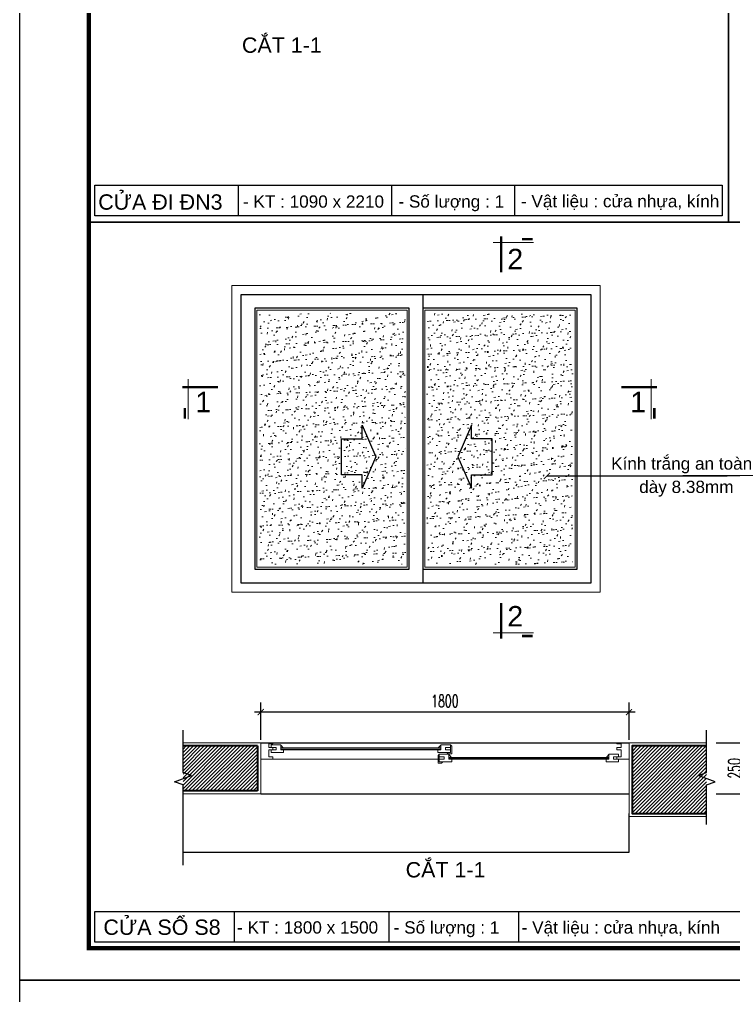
# Model space of a CAD drawing. Header units: millimetres. Extents: x -229618 to 2906, y -178063 to 96806.
# Drawn here: x -20344 to -16855, y -57051 to -52280 of the extents above; entities that cross this region are included whole.
import ezdxf
from ezdxf.enums import TextEntityAlignment as Align

# ---------------------------------------------------------------- set-up
doc = ezdxf.new("R2010")
doc.units = ezdxf.units.MM
doc.header["$LTSCALE"] = 200
doc.header["$MEASUREMENT"] = 0
doc.header["$PDMODE"] = 3
doc.header["$PDSIZE"] = 50
doc.linetypes.add('DASHED2', pattern=[0.375, 0.25, -0.125])
doc.layers.get('0').update_dxf_attribs({"color": 95, "linetype": 'CONTINUOUS'})
doc.layers.get('DEFPOINTS').update_dxf_attribs({"linetype": 'CONTINUOUS'})
for name, color, linetype, lineweight in [('cat', 1, 'CONTINUOUS', 40), ('hatch', 250, 'CONTINUOUS', 5), ('khuat', 8, 'DASHED2', 15), ('nho', 252, 'CONTINUOUS', 15), ('thay', 7, 'CONTINUOUS', 18)]:
    doc.layers.add(name, color=color, linetype=linetype, lineweight=lineweight)
for name, color, linetype in [('CUA', 145, 'CONTINUOUS'), ('DIM', 251, 'CONTINUOUS'), ('KHUNGTEN', 7, 'CONTINUOUS'), ('TEXT', 33, 'CONTINUOUS')]:
    doc.layers.add(name, color=color, linetype=linetype)
doc.layers.add('in', color=203, linetype='CONTINUOUS', lineweight=5, plot=False)
doc.styles.add('Aria H iso', font='Vharial_0.ttf')
doc.styles.add('Arial iso', font='vnarial_0.ttf')
doc.styles.add('Scale', font='vnsimli.shx', dxfattribs={"width": 0.65, "bigfont": 'bigfont.shx'})
doc.dimstyles.new('Scale', dxfattribs={"dimscale": 75, "dimtxt": 2, "dimasz": 1, "dimexe": 1.6, "dimexo": 0, "dimgap": 0.8, "dimtad": 1, "dimdec": 0, "dimzin": 0, "dimdsep": 46, "dimtxsty": 'Scale', "dimblk": 'ARCHTICK', "dimcen": 0.1, "dimdle": 1, "dimclrd": 256, "dimclre": 256, "dimclrt": 3, "dimadec": 0, "dimazin": 0, "dimtfac": 1, "dimtdec": 0, "dimtix": 1, "dimtmove": 2, "dimatfit": 3, "dimldrblk": 'ARCHTICK', "dimfxl": 0, "dimtolj": 1, "dimtzin": 0, "dimarcsym": 0})

# ---------------------------------------------------------------- blocks, each defined once
blk = doc.blocks.new('KhungA3')
at = {"layer": 'DEFPOINTS', "color": 8}
blk.add_lwpolyline([(-3.74, 3.81), (416.31, 3.81), (416.31, 300.81), (-3.74, 300.81)], close=True, dxfattribs=at)
at = {"layer": 'KHUNGTEN', "color": 4, "const_width": 0.724}
blk.add_lwpolyline([(7.54, 8.99), (411.13, 8.99), (411.13, 295.64), (7.54, 295.64)], close=True, dxfattribs=at)
blk = doc.blocks.new('cactd')
at = {"layer": 'thay', "ltscale": 600}
blk.add_line((-9972, -9225), (2458, -9225), dxfattribs=at)
at = {"layer": 'thay', "ltscale": 600, "const_width": 762}
for points in [[(0, 0), (0, -11114)], [(-9771, -10263), (-6486, -10263)]]:
    blk.add_lwpolyline(points, dxfattribs=at)
at = {"layer": 'TEXT', "style": 'Aria H iso'}
blk.add_attdef('1', text='', height=6350, dxfattribs=at).set_placement((-4149, -4127), align=Align.MIDDLE_CENTER)
blk = doc.blocks.new('cactn')
at = {"layer": 'thay', "ltscale": 600}
blk.add_line((-9225, 9972), (-9225, -2458), dxfattribs=at)
at = {"layer": 'thay', "ltscale": 600, "const_width": 762}
for points in [[(-10263, 9771), (-10263, 6486)], [(0, 0), (-11114, 0)]]:
    blk.add_lwpolyline(points, dxfattribs=at)
at = {"layer": 'TEXT', "style": 'Aria H iso'}
blk.add_attdef('A', text='', height=6350, dxfattribs=at).set_placement((-4573, 4581), align=Align.MIDDLE_CENTER)
blk = doc.blocks.new('_ArchTick')
at = {"color": 0, "linetype": 'ByBlock', "const_width": 0.15}
blk.add_lwpolyline([(-0.5, -0.5), (0.5, 0.5)], dxfattribs=at)
blk = doc.blocks.new('*D545')
at = {"layer": 'DEFPOINTS', "color": 0, "linetype": 'Continuous'}
for p in [(-19165.6, -55665.6), (-19165.6, -55801.5), (-17365.6, -55801.5)]:
    blk.add_point(p, dxfattribs=at)
at = {"layer": 'DIM', "linetype": 'Continuous', "lineweight": -2}
for p, q in [((-19165.6, -55801.5), (-19165.6, -55617.6)), ((-17365.6, -55801.5), (-17365.6, -55617.6)), ((-17335.6, -55665.6), (-19195.6, -55665.6))]:
    blk.add_line(p, q, dxfattribs=at)
at = {"layer": 'DIM', "linetype": 'Continuous', "lineweight": -2, "xscale": 30, "yscale": 30, "zscale": 30, "rotation": 180}
blk.add_blockref('_ArchTick', (-19165.6, -55665.6), dxfattribs=at)
at = {"layer": 'DIM', "linetype": 'Continuous', "lineweight": -2, "xscale": 30, "yscale": 30, "zscale": 30}
blk.add_blockref('_ArchTick', (-17365.6, -55665.6), dxfattribs=at)
at = {"layer": 'DIM', "color": 3, "linetype": 'Continuous', "insert": (-18265.6, -55611.6), "char_height": 60, "attachment_point": 5, "style": 'Scale'}
blk.add_mtext('\\A1;1800', dxfattribs=at)
blk = doc.blocks.new('*D673')
at = {"layer": 'DEFPOINTS', "color": 0, "linetype": 'Continuous'}
for p in [(-16939.3, -55815.6), (-16796.3, -55815.6), (-16939.3, -56065.6)]:
    blk.add_point(p, dxfattribs=at)
at = {"layer": 'DIM', "linetype": 'Continuous', "lineweight": -2}
for p, q in [((-16939.3, -55815.6), (-16748.3, -55815.6)), ((-16796.3, -56095.6), (-16796.3, -55785.6)), ((-16939.3, -56065.6), (-16748.3, -56065.6))]:
    blk.add_line(p, q, dxfattribs=at)
at = {"layer": 'DIM', "linetype": 'Continuous', "lineweight": -2, "xscale": 30, "yscale": 30, "zscale": 30}
for p, rotation in [((-16796.3, -55815.6), 90), ((-16796.3, -56065.6), 270)]:
    blk.add_blockref('_ArchTick', p, dxfattribs=dict(at, rotation=rotation))
at = {"layer": 'DIM', "color": 3, "linetype": 'Continuous', "insert": (-16850.3, -55940.6), "char_height": 60, "attachment_point": 5, "rotation": 90, "style": 'Scale'}
blk.add_mtext('\\A1;250', dxfattribs=at)

msp = doc.modelspace()

# ---------------------------------------------------------------- hatches: boundary and pattern name
at = {"layer": 'hatch', "linetype": 'Continuous'}
h = msp.add_hatch(dxfattribs=at)
h.set_pattern_fill('CATTHO', color=256, scale=30, angle=45, style=0)
h.set_pattern_definition([(82.5, (-13611.54, -54005.947), (-42.2104, 39.5378), [9, -45.6, 0, -51, 0, -48.75]), (52.5, (-13611.54, -54005.95), (-22.3241, 97.4094), [9, -24.6, 0, -41.1, 0, -15.75]), (12.5, (-13637.63, -54032.04), (65.9409, 66.18097), [9, -15, 0, -54, 0, -70.5]), (2.5, (-13637.63, -54032.04), (45.1513, 82.3879), [9, -7.5, 0, -35.4, 0, -40.5])])
h.paths.add_polyline_path([(-18459, -53715.4), (-19170.5, -53715.4), (-19170.5, -54943.4), (-18459, -54943.4)])
h.paths.add_polyline_path([(-17642.5, -53715.4), (-18353, -53715.4), (-18353, -54943.4), (-17642.5, -54943.4)])
h = msp.add_hatch(dxfattribs=at)
h.set_pattern_fill('ANSI31', color=256, scale=100, style=0)
h.set_pattern_definition([(45, (-205592.302, -63189.493), (-8.8388348, 8.8388348), [])])
h.paths.add_polyline_path([(-19545, -55830.6), (-19180.6, -55830.6), (-19180.6, -56050.6), (-19545, -56050.6)])
h = msp.add_hatch(dxfattribs=at)
h.set_pattern_fill('ANSI31', color=256, scale=100, style=0)
h.set_pattern_definition([(45, (-207756.668, -63299.493), (-8.8388348, 8.8388348), [])])
h.paths.add_polyline_path([(-17350.6, -55830.6), (-16986.3, -55830.6), (-16986.3, -56160.6), (-17350.6, -56160.6)])

# ---------------------------------------------------------------- linework, layer by layer
at = {"layer": 'cat', "linetype": 'Continuous'}
for p, q in [((-19180.6, -55830.6), (-19545, -55830.6)), ((-19180.6, -55830.6), (-19180.6, -56050.6)), ((-19180.6, -56050.6), (-19545, -56050.6))]:
    msp.add_line(p, q, dxfattribs=at)
msp.add_lwpolyline([(-16986.3, -55830.6), (-17350.6, -55830.6), (-17350.6, -56160.6), (-16986.3, -56160.6)], dxfattribs=at)
at = {"layer": 'CUA', "ltscale": 0.5}
for p, q in [((-19165.6, -55815.6), (-17365.6, -55815.6)), ((-17463.6, -55888.1), (-18245.9, -55888.1)), ((-17465.1, -55896.1), (-18244.4, -55896.1)), ((-19165.6, -56065.6), (-17365.6, -56065.6))]:
    msp.add_line(p, q, dxfattribs=at)
at = {"layer": 'CUA'}
for p, q in [((-18285.3, -55842.1), (-19067.6, -55842.1)), ((-18286.8, -55850.1), (-19066.1, -55850.1)), ((-19296, -56639.7), (-19296, -56789.7)), ((-18540.1, -56639.7), (-18540.1, -56789.7)), ((-17905.7, -56639.7), (-17905.7, -56789.7))]:
    msp.add_line(p, q, dxfattribs=at)
at = {"layer": 'CUA', "linetype": 'Continuous'}
for points in [[(-19975.9, -53089.7), (-16909.8, -53089.7), (-16909.8, -53239.7), (-19975.9, -53239.7)], [(-19975.9, -53089.7), (-19275.9, -53089.7), (-19275.9, -53239.7), (-19975.9, -53239.7)], [(-19975.9, -53089.7), (-18525.9, -53089.7), (-18525.9, -53239.7), (-19975.9, -53239.7)], [(-19975.9, -53089.7), (-17925.9, -53089.7), (-17925.9, -53239.7), (-19975.9, -53239.7)], [(-19975.9, -53089.7), (-16909.8, -53089.7), (-16909.8, -53239.7), (-19975.9, -53239.7)]]:
    msp.add_lwpolyline(points, close=True, dxfattribs=at)
at = {"layer": 'CUA'}
for points in [[(-19261.5, -53624.4), (-17551.5, -53624.4), (-17551.5, -55034.4), (-19261.5, -55034.4)], [(-18373, -55034.4), (-19261.5, -55034.4), (-19261.5, -53624.4), (-18373, -53624.4)], [(-18440.2, -53691.4), (-19194.5, -53691.4), (-19194.5, -54967.4), (-18440.2, -54967.4)], [(-17618.5, -53691.4), (-18373, -53691.4), (-18373, -54967.4), (-17618.5, -54967.4)], [(-19975.9, -56639.7), (-15638, -56639.7), (-15638, -56789.7), (-19975.9, -56789.7)]]:
    msp.add_lwpolyline(points, close=True, dxfattribs=at)
for points in [[(-19545, -56413.5), (-19545, -56020.6), (-19586.2, -56005.6), (-19503.8, -55975.6), (-19545, -55960.6), (-19545, -55753.9)], [(-16986.3, -56214.3), (-16986.3, -56020.6), (-16945.1, -56005.6), (-17027.5, -55975.6), (-16986.3, -55960.6), (-16986.3, -55753.9)]]:
    msp.add_lwpolyline(points, dxfattribs=at)
at = {"layer": 'CUA', "ltscale": 0.5}
msp.add_lwpolyline([(-19545, -56350.6), (-17365.6, -56350.6), (-17365.6, -56160.6)], dxfattribs=at)
at = {"layer": 'DIM', "linetype": 'Continuous'}
for points in [[(-18771.3, -54329.3), (-18669.9, -54329.3), (-18669.9, -54263.4), (-18602.8, -54417.2), (-18669.9, -54571.1), (-18669.9, -54505.2), (-18771.3, -54505.2), (-18771.3, -54417.2)], [(-18034, -54329.3), (-18135.4, -54329.3), (-18135.4, -54263.4), (-18202.5, -54417.2), (-18135.4, -54571.1), (-18135.4, -54505.2), (-18034, -54505.2), (-18034, -54417.2)]]:
    msp.add_lwpolyline(points, close=True, dxfattribs=at)
at = {"layer": 'hatch'}
for points in [[(-18450.2, -53701.4), (-19184.5, -53701.4), (-19184.5, -54957.4), (-18450.2, -54957.4)], [(-17628.5, -53701.4), (-18363, -53701.4), (-18363, -54957.4), (-17628.5, -54957.4)]]:
    msp.add_lwpolyline(points, close=True, dxfattribs=at)
at = {"layer": 'hatch', "linetype": 'Continuous'}
for points in [[(-19545, -56065.6), (-19165.6, -56065.6), (-19165.6, -55815.6), (-19545, -55815.6)], [(-16986.3, -55815.6), (-17365.6, -55815.6), (-17365.6, -56175.6), (-16986.3, -56175.6)]]:
    msp.add_lwpolyline(points, dxfattribs=at)
at = {"layer": 'in', "linetype": 'Continuous'}
for points in [[(-20344.3, -48064.9), (-7743, -48064.9), (-7743, -56974.9), (-20344.3, -56974.9)], [(-20344.3, -56974.9), (-7743, -56974.9), (-7743, -65884.9), (-20344.3, -65884.9)]]:
    msp.add_lwpolyline(points, close=True, dxfattribs=at)
at = {"layer": 'khuat', "color": 6, "ltscale": 0.3, "const_width": 8}
for points in [[(-16879.8, -48220.2), (-16879.8, -53269.7)], [(-20005.9, -53269.7), (-9278.3, -53269.7)]]:
    msp.add_lwpolyline(points, dxfattribs=at)
at = {"layer": 'nho'}
msp.add_line((-17423.1, -55815.6), (-19165.6, -55815.6), dxfattribs=at)
at = {"layer": 'nho', "linetype": 'Continuous'}
msp.add_line((-19108.1, -55895.6), (-18299.1, -55895.6), dxfattribs=at)
at = {"layer": 'thay', "ltscale": 0.5}
for p, q in [((-19053.6, -55842.1), (-19067.6, -55826.6)), ((-18285.3, -55826.6), (-18299.4, -55842.1)), ((-18231.9, -55888.1), (-18245.9, -55872.6)), ((-17477.6, -55888.1), (-17463.6, -55872.6))]:
    msp.add_line(p, q, dxfattribs=at)
for points in [[(-19306.5, -53579.4), (-17506.5, -53579.4), (-17506.5, -55079.4), (-19306.5, -55079.4)], [(-19106.6, -55819), (-19106.6, -55817.1), (-19108.1, -55815.6), (-19165.6, -55815.6), (-19165.6, -55895.6), (-19108.1, -55895.6), (-19106.6, -55894.1), (-19106.6, -55885.1), (-19108.1, -55883.6), (-19125.1, -55883.6), (-19126.6, -55882.1), (-19126.6, -55851.1), (-19125.1, -55849.6), (-19108.1, -55849.6), (-19106.6, -55848.1), (-19106.6, -55839.1), (-19108.1, -55837.6), (-19125.1, -55837.6), (-19126.6, -55836.1), (-19126.6, -55822), (-19125.1, -55820.5), (-19108.1, -55820.5)], [(-17424.6, -55819), (-17424.6, -55817.1), (-17423.1, -55815.6), (-17365.6, -55815.6), (-17365.6, -55895.6), (-17423.1, -55895.6), (-17424.6, -55894.1), (-17424.6, -55885.1), (-17423.1, -55883.6), (-17406.1, -55883.6), (-17404.6, -55882.1), (-17404.6, -55851.1), (-17406.1, -55849.6), (-17423.1, -55849.6), (-17424.6, -55848.1), (-17424.6, -55839.1), (-17423.1, -55837.6), (-17406.1, -55837.6), (-17404.6, -55836.1), (-17404.6, -55822), (-17406.1, -55820.5), (-17423.1, -55820.5)], [(-19089.9, -55848.1), (-19089.9, -55839.1), (-19091.4, -55837.6), (-19113.1, -55837.6), (-19114.6, -55836.1), (-19114.6, -55826.6), (-19113.1, -55825.1), (-19069.1, -55825.1), (-19067.6, -55826.6), (-19067.6, -55848.6), (-19066.1, -55850.1), (-19055.1, -55850.1), (-19053.6, -55851.6), (-19053.6, -55860.6), (-19055.1, -55862.1), (-19113.1, -55862.1), (-19114.6, -55860.6), (-19114.6, -55851.1), (-19113.1, -55849.6), (-19091.4, -55849.6)], [(-18263.1, -55848.1), (-18263.1, -55839.1), (-18261.6, -55837.6), (-18239.8, -55837.6), (-18238.3, -55836.1), (-18238.3, -55826.6), (-18239.8, -55825.1), (-18283.8, -55825.1), (-18285.3, -55826.6), (-18285.3, -55848.6), (-18286.8, -55850.1), (-18297.8, -55850.1), (-18299.3, -55851.6), (-18299.3, -55860.6), (-18297.8, -55862.1), (-18239.8, -55862.1), (-18238.3, -55860.6), (-18238.3, -55851.1), (-18239.8, -55849.6), (-18261.6, -55849.6)], [(-18232.1, -55832.1), (-18232.1, -55868.6), (-18249.1, -55868.6), (-18255.3, -55862.4), (-18238.3, -55862.4), (-18238.3, -55825.9)], [(-18299.1, -55877.8), (-18299.1, -55914.3), (-18282.1, -55914.3), (-18275.9, -55908.1), (-18292.9, -55908.1), (-18292.9, -55871.6)], [(-18268.2, -55894.1), (-18268.2, -55885.1), (-18269.7, -55883.6), (-18291.4, -55883.6), (-18292.9, -55882.1), (-18292.9, -55872.6), (-18291.4, -55871.1), (-18247.4, -55871.1), (-18245.9, -55872.6), (-18245.9, -55894.6), (-18244.4, -55896.1), (-18233.4, -55896.1), (-18231.9, -55897.6), (-18231.9, -55906.6), (-18233.4, -55908.1), (-18291.4, -55908.1), (-18292.9, -55906.6), (-18292.9, -55897.1), (-18291.4, -55895.6), (-18269.7, -55895.6)], [(-17441.4, -55894.1), (-17441.4, -55885.1), (-17439.9, -55883.6), (-17418.1, -55883.6), (-17416.6, -55882.1), (-17416.6, -55872.6), (-17418.1, -55871.1), (-17462.1, -55871.1), (-17463.6, -55872.6), (-17463.6, -55894.6), (-17465.1, -55896.1), (-17476.1, -55896.1), (-17477.6, -55897.6), (-17477.6, -55906.6), (-17476.1, -55908.1), (-17418.1, -55908.1), (-17416.6, -55906.6), (-17416.6, -55897.1), (-17418.1, -55895.6), (-17439.9, -55895.6)]]:
    msp.add_lwpolyline(points, close=True, dxfattribs=at)

# ---------------------------------------------------------------- block references
at = {"layer": 'DIM', "linetype": 'Continuous'}
ref = msp.add_blockref('cactd', (-17990, -53515.3), dxfattribs=dict(at, xscale=0.015748031437397, yscale=0.015748031437397, zscale=0.0157480314960628, rotation=180))
ref.add_attrib('1', '2', dxfattribs={"layer": 'TEXT', "height": 100, "style": 'Aria H iso'}).set_placement((-17921.5, -53450.7), align=Align.MIDDLE_CENTER)
ref = msp.add_blockref('cactn', (-19374.3, -54077.1), dxfattribs=dict(at, xscale=-0.015748031437397, yscale=0.015748031437397, zscale=0.0157480314960628, rotation=180))
ref.add_attrib('A', '1', dxfattribs={"layer": 'TEXT', "height": 100, "style": 'Aria H iso'}).set_placement((-19446.3, -54149.6), align=Align.MIDDLE_CENTER)
ref = msp.add_blockref('cactn', (-17403.3, -54077.1), dxfattribs=dict(at, xscale=0.015748031437397, yscale=0.015748031437397, zscale=0.0157480314960628, rotation=180))
ref.add_attrib('A', '1', dxfattribs={"layer": 'TEXT', "height": 100, "style": 'Aria H iso'}).set_placement((-17320.9, -54149.6), align=Align.MIDDLE_CENTER)
ref = msp.add_blockref('cactd', (-17990, -55131.8), dxfattribs=dict(at, xscale=-0.015748031437397, yscale=0.015748031437397, zscale=0.0157480314960628))
ref.add_attrib('1', '2', dxfattribs={"layer": 'TEXT', "height": 100, "style": 'Aria H iso'}).set_placement((-17921.5, -55196.8), align=Align.MIDDLE_CENTER)
at = {"layer": 'KHUNGTEN', "xscale": 30, "yscale": 30, "zscale": 30.00000000000154}
for p in [(-20232.2, -57089.3), (-20232.2, -65999.3)]:
    msp.add_blockref('KhungA3', p, dxfattribs=at)

# ---------------------------------------------------------------- texts
at = {"layer": 'TEXT', "linetype": 'Continuous', "style": 'Aria H iso'}
for s, p in [('c¾t 1-1', (-19062.3, -52442.5)), ('cöa ®i ®n3', (-19655.9, -53209.4)), ('c¾t 1-1', (-18262.2, -56473.5)), ('cöa sæ s8', (-19648, -56754.3))]:
    msp.add_text(s, height=75, dxfattribs=at).set_placement(p, align=Align.CENTER)
at = {"layer": 'TEXT', "linetype": 'Continuous', "style": 'Arial iso'}
for s, p in [('- KT : 1090 x 2210', (-19252.4, -53199.6)), ('- Sè l\xadîng : 1', (-18492.6, -53199.2)), ('- VËt liÖu : cöa nhùa, kÝnh', (-17893.7, -53197.9)), ('KÝnh tr¾ng an toµn', (-17453.1, -54480.2)), ('dµy 8.38mm', (-17315.9, -54594.2)), ('- KT : 1800 x 1500', (-19281.2, -56747.9)), ('- Sè l\xadîng : 1', (-18515.6, -56747.9)), ('- VËt liÖu : cöa nhùa, kÝnh', (-17890.2, -56747.9))]:
    msp.add_text(s, height=60, dxfattribs=at).set_placement(p)

# ---------------------------------------------------------------- dimensions: what is measured, and where the dimension line sits
at = {"layer": 'DIM', "linetype": 'Continuous'}
for base, p1, p2, angle, picture, middle in [((-19165.6, -55665.6), (-17365.6, -55801.5), (-19165.6, -55801.5), 180, '*D545', (-18265.6, -55611.6)), ((-16796.3, -55815.6), (-16939.3, -56065.6), (-16939.3, -55815.6), 90, '*D673', (-16850.3, -55940.6))]:
    dim = msp.add_linear_dim(base=base, p1=p1, p2=p2, angle=angle, dimstyle='Scale', override={"dimscale": 30}, dxfattribs=at)
    dim.commit()
    dim.dimension.update_dxf_attribs({"geometry": picture, "text_midpoint": middle})

# ---------------------------------------------------------------- leaders
for points in [[(-17766.4, -54511), (-16885.7, -54511)], [(-16467, -54511), (-17101.8, -54511)], [(-16415.5, -54511), (-17050.2, -54511)]]:
    msp.add_leader(points, dimstyle='Scale', override={"dimscale": 30}, dxfattribs=at)

doc.saveas('drawing.dxf')
